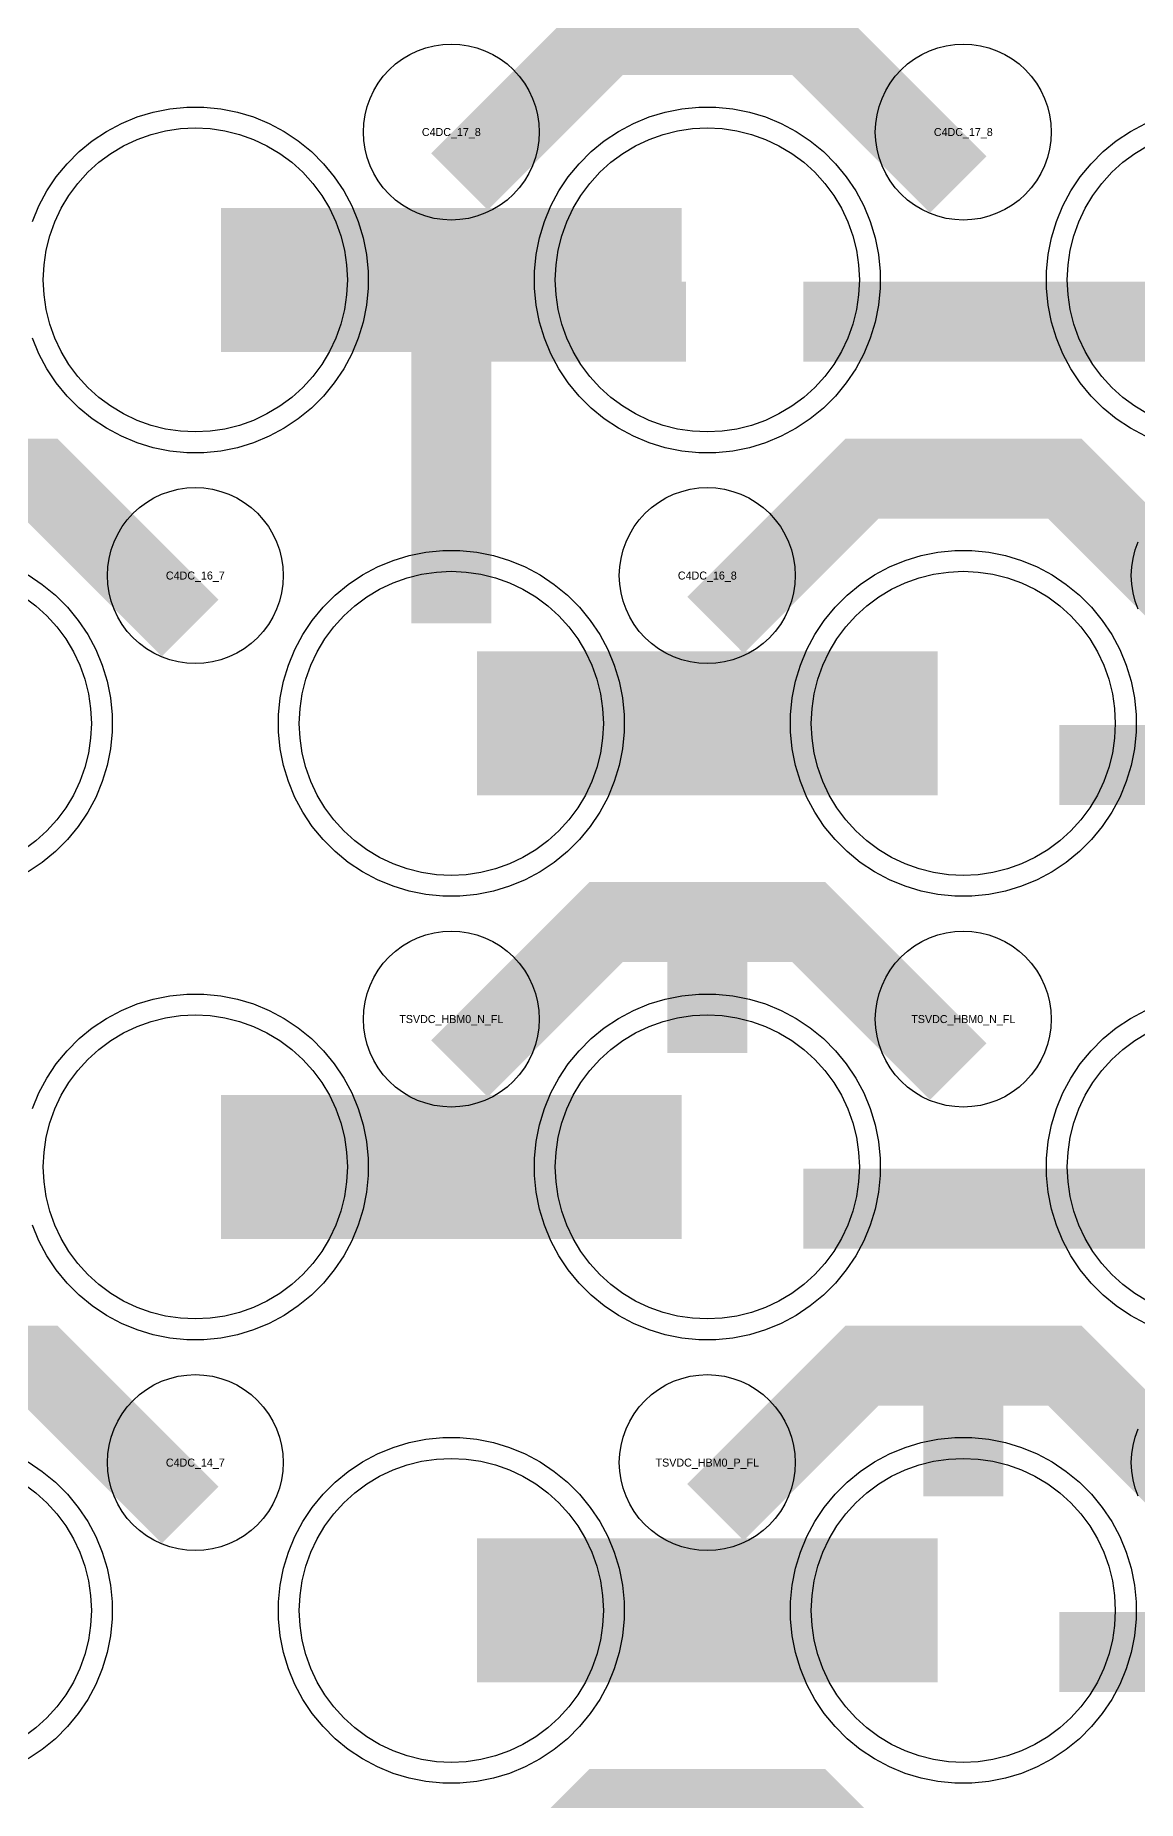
# Model space of a CAD drawing. Extents: x -11880 to 11880, y -14992 to 14992.
# Drawn here: x -9570 to -9226, y -12959 to -12408 of the extents above; entities that cross this region are included whole.
import ezdxf
from ezdxf.enums import TextEntityAlignment as Align

# ---------------------------------------------------------------- set-up
doc = ezdxf.new("R2010")
doc.units = 0
doc.header["$MEASUREMENT"] = 0
for name, color, linetype in [('GDS_775_DT_237', 138, 'CONTINUOUS'), ('RDL1_FS', 34, 'CONTINUOUS'), ('RDL_BS', 160, 'CONTINUOUS')]:
    doc.layers.add(name, color=color, linetype=linetype)

msp = doc.modelspace()

# ---------------------------------------------------------------- linework, layer by layer
at = {"layer": 'RDL1_FS', "color": 240, "true_color": 0xed1f24}
for points in [[(-9520, -12531.484), (-9524.657, -12531.255), (-9529.268, -12530.571), (-9533.791, -12529.439), (-9538.181, -12527.867), (-9542.395, -12525.875), (-9546.395, -12523.477), (-9550.14, -12520.699), (-9553.594, -12517.569), (-9556.724, -12514.115), (-9559.502, -12510.37), (-9561.9, -12506.37), (-9563.892, -12502.156), (-9565.464, -12497.766), (-9566.596, -12493.243), (-9567.28, -12488.632), (-9567.509, -12483.975), (-9567.28, -12479.318), (-9566.596, -12474.707), (-9565.464, -12470.184), (-9563.892, -12465.794), (-9561.9, -12461.58), (-9559.502, -12457.58), (-9556.724, -12453.835), (-9553.594, -12450.381), (-9550.14, -12447.251), (-9546.395, -12444.473), (-9542.395, -12442.075), (-9538.181, -12440.083), (-9533.791, -12438.511), (-9529.268, -12437.379), (-9524.657, -12436.695), (-9520, -12436.466), (-9515.343, -12436.695), (-9510.732, -12437.379), (-9506.209, -12438.511), (-9501.819, -12440.083), (-9497.605, -12442.075), (-9493.605, -12444.473), (-9489.86, -12447.251), (-9486.406, -12450.381), (-9483.276, -12453.835), (-9480.498, -12457.58), (-9478.1, -12461.58), (-9476.108, -12465.794), (-9474.536, -12470.184), (-9473.404, -12474.707), (-9472.72, -12479.318), (-9472.491, -12483.975), (-9472.72, -12488.632), (-9473.404, -12493.243), (-9474.536, -12497.766), (-9476.108, -12502.156), (-9478.1, -12506.37), (-9480.498, -12510.37), (-9483.276, -12514.115), (-9486.406, -12517.569), (-9489.86, -12520.699), (-9493.605, -12523.477), (-9497.605, -12525.875), (-9501.819, -12527.867), (-9506.209, -12529.439), (-9510.732, -12530.571), (-9515.343, -12531.255)], [(-9360, -12531.484), (-9364.657, -12531.255), (-9369.268, -12530.571), (-9373.791, -12529.439), (-9378.181, -12527.867), (-9382.395, -12525.875), (-9386.395, -12523.477), (-9390.14, -12520.699), (-9393.594, -12517.569), (-9396.724, -12514.115), (-9399.502, -12510.37), (-9401.9, -12506.37), (-9403.892, -12502.156), (-9405.464, -12497.766), (-9406.596, -12493.243), (-9407.28, -12488.632), (-9407.509, -12483.975), (-9407.28, -12479.318), (-9406.596, -12474.707), (-9405.464, -12470.184), (-9403.892, -12465.794), (-9401.9, -12461.58), (-9399.502, -12457.58), (-9396.724, -12453.835), (-9393.594, -12450.381), (-9390.14, -12447.251), (-9386.395, -12444.473), (-9382.395, -12442.075), (-9378.181, -12440.083), (-9373.791, -12438.511), (-9369.268, -12437.379), (-9364.657, -12436.695), (-9360, -12436.466), (-9355.343, -12436.695), (-9350.732, -12437.379), (-9346.209, -12438.511), (-9341.819, -12440.083), (-9337.605, -12442.075), (-9333.605, -12444.473), (-9329.86, -12447.251), (-9326.406, -12450.381), (-9323.276, -12453.835), (-9320.498, -12457.58), (-9318.1, -12461.58), (-9316.108, -12465.794), (-9314.536, -12470.184), (-9313.404, -12474.707), (-9312.72, -12479.318), (-9312.491, -12483.975), (-9312.72, -12488.632), (-9313.404, -12493.243), (-9314.536, -12497.766), (-9316.108, -12502.156), (-9318.1, -12506.37), (-9320.498, -12510.37), (-9323.276, -12514.115), (-9326.406, -12517.569), (-9329.86, -12520.699), (-9333.605, -12523.477), (-9337.605, -12525.875), (-9341.819, -12527.867), (-9346.209, -12529.439), (-9350.732, -12530.571), (-9355.343, -12531.255)], [(-9440, -12670.049), (-9444.657, -12669.82), (-9449.268, -12669.136), (-9453.791, -12668.004), (-9458.181, -12666.432), (-9462.395, -12664.44), (-9466.395, -12662.042), (-9470.14, -12659.264), (-9473.594, -12656.134), (-9476.724, -12652.68), (-9479.502, -12648.935), (-9481.9, -12644.935), (-9483.892, -12640.721), (-9485.464, -12636.331), (-9486.596, -12631.808), (-9487.28, -12627.197), (-9487.509, -12622.54), (-9487.28, -12617.883), (-9486.596, -12613.272), (-9485.464, -12608.749), (-9483.892, -12604.359), (-9481.9, -12600.145), (-9479.502, -12596.145), (-9476.724, -12592.4), (-9473.594, -12588.946), (-9470.14, -12585.816), (-9466.395, -12583.038), (-9462.395, -12580.64), (-9458.181, -12578.648), (-9453.791, -12577.076), (-9449.268, -12575.944), (-9444.657, -12575.26), (-9440, -12575.031), (-9435.343, -12575.26), (-9430.732, -12575.944), (-9426.209, -12577.076), (-9421.819, -12578.648), (-9417.605, -12580.64), (-9413.605, -12583.038), (-9409.86, -12585.816), (-9406.406, -12588.946), (-9403.276, -12592.4), (-9400.498, -12596.145), (-9398.1, -12600.145), (-9396.108, -12604.359), (-9394.536, -12608.749), (-9393.404, -12613.272), (-9392.72, -12617.883), (-9392.491, -12622.54), (-9392.72, -12627.197), (-9393.404, -12631.808), (-9394.536, -12636.331), (-9396.108, -12640.721), (-9398.1, -12644.935), (-9400.498, -12648.935), (-9403.276, -12652.68), (-9406.406, -12656.134), (-9409.86, -12659.264), (-9413.605, -12662.042), (-9417.605, -12664.44), (-9421.819, -12666.432), (-9426.209, -12668.004), (-9430.732, -12669.136), (-9435.343, -12669.82)], [(-9280, -12670.049), (-9284.657, -12669.82), (-9289.268, -12669.136), (-9293.791, -12668.004), (-9298.181, -12666.432), (-9302.395, -12664.44), (-9306.395, -12662.042), (-9310.14, -12659.264), (-9313.594, -12656.134), (-9316.724, -12652.68), (-9319.502, -12648.935), (-9321.9, -12644.935), (-9323.892, -12640.721), (-9325.464, -12636.331), (-9326.596, -12631.808), (-9327.28, -12627.197), (-9327.509, -12622.54), (-9327.28, -12617.883), (-9326.596, -12613.272), (-9325.464, -12608.749), (-9323.892, -12604.359), (-9321.9, -12600.145), (-9319.502, -12596.145), (-9316.724, -12592.4), (-9313.594, -12588.946), (-9310.14, -12585.816), (-9306.395, -12583.038), (-9302.395, -12580.64), (-9298.181, -12578.648), (-9293.791, -12577.076), (-9289.268, -12575.944), (-9284.657, -12575.26), (-9280, -12575.031), (-9275.343, -12575.26), (-9270.732, -12575.944), (-9266.209, -12577.076), (-9261.819, -12578.648), (-9257.605, -12580.64), (-9253.605, -12583.038), (-9249.86, -12585.816), (-9246.406, -12588.946), (-9243.276, -12592.4), (-9240.498, -12596.145), (-9238.1, -12600.145), (-9236.108, -12604.359), (-9234.536, -12608.749), (-9233.404, -12613.272), (-9232.72, -12617.883), (-9232.491, -12622.54), (-9232.72, -12627.197), (-9233.404, -12631.808), (-9234.536, -12636.331), (-9236.108, -12640.721), (-9238.1, -12644.935), (-9240.498, -12648.935), (-9243.276, -12652.68), (-9246.406, -12656.134), (-9249.86, -12659.264), (-9253.605, -12662.042), (-9257.605, -12664.44), (-9261.819, -12666.432), (-9266.209, -12668.004), (-9270.732, -12669.136), (-9275.343, -12669.82)], [(-9520, -12808.614), (-9524.657, -12808.385), (-9529.268, -12807.701), (-9533.791, -12806.569), (-9538.181, -12804.997), (-9542.395, -12803.005), (-9546.395, -12800.607), (-9550.14, -12797.829), (-9553.594, -12794.699), (-9556.724, -12791.245), (-9559.502, -12787.5), (-9561.9, -12783.5), (-9563.892, -12779.286), (-9565.464, -12774.896), (-9566.596, -12770.373), (-9567.28, -12765.762), (-9567.509, -12761.105), (-9567.28, -12756.448), (-9566.596, -12751.837), (-9565.464, -12747.314), (-9563.892, -12742.924), (-9561.9, -12738.71), (-9559.502, -12734.71), (-9556.724, -12730.965), (-9553.594, -12727.511), (-9550.14, -12724.381), (-9546.395, -12721.603), (-9542.395, -12719.205), (-9538.181, -12717.213), (-9533.791, -12715.641), (-9529.268, -12714.509), (-9524.657, -12713.825), (-9520, -12713.596), (-9515.343, -12713.825), (-9510.732, -12714.509), (-9506.209, -12715.641), (-9501.819, -12717.213), (-9497.605, -12719.205), (-9493.605, -12721.603), (-9489.86, -12724.381), (-9486.406, -12727.511), (-9483.276, -12730.965), (-9480.498, -12734.71), (-9478.1, -12738.71), (-9476.108, -12742.924), (-9474.536, -12747.314), (-9473.404, -12751.837), (-9472.72, -12756.448), (-9472.491, -12761.105), (-9472.72, -12765.762), (-9473.404, -12770.373), (-9474.536, -12774.896), (-9476.108, -12779.286), (-9478.1, -12783.5), (-9480.498, -12787.5), (-9483.276, -12791.245), (-9486.406, -12794.699), (-9489.86, -12797.829), (-9493.605, -12800.607), (-9497.605, -12803.005), (-9501.819, -12804.997), (-9506.209, -12806.569), (-9510.732, -12807.701), (-9515.343, -12808.385)], [(-9360, -12808.614), (-9364.657, -12808.385), (-9369.268, -12807.701), (-9373.791, -12806.569), (-9378.181, -12804.997), (-9382.395, -12803.005), (-9386.395, -12800.607), (-9390.14, -12797.829), (-9393.594, -12794.699), (-9396.724, -12791.245), (-9399.502, -12787.5), (-9401.9, -12783.5), (-9403.892, -12779.286), (-9405.464, -12774.896), (-9406.596, -12770.373), (-9407.28, -12765.762), (-9407.509, -12761.105), (-9407.28, -12756.448), (-9406.596, -12751.837), (-9405.464, -12747.314), (-9403.892, -12742.924), (-9401.9, -12738.71), (-9399.502, -12734.71), (-9396.724, -12730.965), (-9393.594, -12727.511), (-9390.14, -12724.381), (-9386.395, -12721.603), (-9382.395, -12719.205), (-9378.181, -12717.213), (-9373.791, -12715.641), (-9369.268, -12714.509), (-9364.657, -12713.825), (-9360, -12713.596), (-9355.343, -12713.825), (-9350.732, -12714.509), (-9346.209, -12715.641), (-9341.819, -12717.213), (-9337.605, -12719.205), (-9333.605, -12721.603), (-9329.86, -12724.381), (-9326.406, -12727.511), (-9323.276, -12730.965), (-9320.498, -12734.71), (-9318.1, -12738.71), (-9316.108, -12742.924), (-9314.536, -12747.314), (-9313.404, -12751.837), (-9312.72, -12756.448), (-9312.491, -12761.105), (-9312.72, -12765.762), (-9313.404, -12770.373), (-9314.536, -12774.896), (-9316.108, -12779.286), (-9318.1, -12783.5), (-9320.498, -12787.5), (-9323.276, -12791.245), (-9326.406, -12794.699), (-9329.86, -12797.829), (-9333.605, -12800.607), (-9337.605, -12803.005), (-9341.819, -12804.997), (-9346.209, -12806.569), (-9350.732, -12807.701), (-9355.343, -12808.385)]]:
    msp.add_lwpolyline(points, close=True, dxfattribs=at)
for points in [[(-9222.395, -12525.875), (-9226.395, -12523.477), (-9230.14, -12520.699), (-9233.594, -12517.569), (-9236.724, -12514.115), (-9239.502, -12510.37), (-9241.9, -12506.37), (-9243.892, -12502.156), (-9245.464, -12497.766), (-9246.596, -12493.243), (-9247.28, -12488.632), (-9247.509, -12483.975), (-9247.28, -12479.318), (-9246.596, -12474.707), (-9245.464, -12470.184), (-9243.892, -12465.794), (-9241.9, -12461.58), (-9239.502, -12457.58), (-9236.724, -12453.835), (-9233.594, -12450.381), (-9230.14, -12447.251), (-9226.395, -12444.473), (-9222.395, -12442.075)], [(-9222.395, -12803.005), (-9226.395, -12800.607), (-9230.14, -12797.829), (-9233.594, -12794.699), (-9236.724, -12791.245), (-9239.502, -12787.5), (-9241.9, -12783.5), (-9243.892, -12779.286), (-9245.464, -12774.896), (-9246.596, -12770.373), (-9247.28, -12765.762), (-9247.509, -12761.105), (-9247.28, -12756.448), (-9246.596, -12751.837), (-9245.464, -12747.314), (-9243.892, -12742.924), (-9241.9, -12738.71), (-9239.502, -12734.71), (-9236.724, -12730.965), (-9233.594, -12727.511), (-9230.14, -12724.381), (-9226.395, -12721.603), (-9222.395, -12719.205)]]:
    msp.add_lwpolyline(points, dxfattribs=at)
for points in [[(-9511.998, -12483.975, 45, 45, 0), (-9439.998, -12483.975, 45, 45, 0)], [(-9439.998, -12483.975, 45, 45, 0), (-9367.998, -12483.975, 45, 45, 0)], [(-9431.998, -12622.54, 45, 45, 0), (-9359.998, -12622.54, 45, 45, 0)], [(-9359.998, -12622.54, 45, 45, 0), (-9287.998, -12622.54, 45, 45, 0)], [(-9511.998, -12761.105, 45, 45, 0), (-9439.998, -12761.105, 45, 45, 0)], [(-9439.998, -12761.105, 45, 45, 0), (-9367.998, -12761.105, 45, 45, 0)]]:
    msp.add_lwpolyline(points, format="xyseb", dxfattribs=at)
at = {"layer": 'RDL1_FS'}
for points in [[(-9573.605, -12583.038), (-9569.86, -12585.816), (-9566.406, -12588.946), (-9563.276, -12592.4), (-9560.498, -12596.145), (-9558.1, -12600.145), (-9556.108, -12604.359), (-9554.536, -12608.749), (-9553.404, -12613.272), (-9552.72, -12617.883), (-9552.491, -12622.54), (-9552.72, -12627.197), (-9553.404, -12631.808), (-9554.536, -12636.331), (-9556.108, -12640.721), (-9558.1, -12644.935), (-9560.498, -12648.935), (-9563.276, -12652.68), (-9566.406, -12656.134), (-9569.86, -12659.264), (-9573.605, -12662.042)], [(-9573.605, -12860.163), (-9569.86, -12862.941), (-9566.406, -12866.071), (-9563.276, -12869.525), (-9560.498, -12873.27), (-9558.1, -12877.27), (-9556.108, -12881.484), (-9554.536, -12885.874), (-9553.404, -12890.397), (-9552.72, -12895.008), (-9552.491, -12899.665), (-9552.72, -12904.322), (-9553.404, -12908.933), (-9554.536, -12913.456), (-9556.108, -12917.846), (-9558.1, -12922.06), (-9560.498, -12926.06), (-9563.276, -12929.805), (-9566.406, -12933.259), (-9569.86, -12936.389), (-9573.605, -12939.167)]]:
    msp.add_lwpolyline(points, dxfattribs=at)
for points in [[(-9440, -12947.174), (-9444.657, -12946.945), (-9449.268, -12946.261), (-9453.791, -12945.129), (-9458.181, -12943.557), (-9462.395, -12941.565), (-9466.395, -12939.167), (-9470.14, -12936.389), (-9473.594, -12933.259), (-9476.724, -12929.805), (-9479.502, -12926.06), (-9481.9, -12922.06), (-9483.892, -12917.846), (-9485.464, -12913.456), (-9486.596, -12908.933), (-9487.28, -12904.322), (-9487.509, -12899.665), (-9487.28, -12895.008), (-9486.596, -12890.397), (-9485.464, -12885.874), (-9483.892, -12881.484), (-9481.9, -12877.27), (-9479.502, -12873.27), (-9476.724, -12869.525), (-9473.594, -12866.071), (-9470.14, -12862.941), (-9466.395, -12860.163), (-9462.395, -12857.765), (-9458.181, -12855.773), (-9453.791, -12854.201), (-9449.268, -12853.069), (-9444.657, -12852.385), (-9440, -12852.156), (-9435.343, -12852.385), (-9430.732, -12853.069), (-9426.209, -12854.201), (-9421.819, -12855.773), (-9417.605, -12857.765), (-9413.605, -12860.163), (-9409.86, -12862.941), (-9406.406, -12866.071), (-9403.276, -12869.525), (-9400.498, -12873.27), (-9398.1, -12877.27), (-9396.108, -12881.484), (-9394.536, -12885.874), (-9393.404, -12890.397), (-9392.72, -12895.008), (-9392.491, -12899.665), (-9392.72, -12904.322), (-9393.404, -12908.933), (-9394.536, -12913.456), (-9396.108, -12917.846), (-9398.1, -12922.06), (-9400.498, -12926.06), (-9403.276, -12929.805), (-9406.406, -12933.259), (-9409.86, -12936.389), (-9413.605, -12939.167), (-9417.605, -12941.565), (-9421.819, -12943.557), (-9426.209, -12945.129), (-9430.732, -12946.261), (-9435.343, -12946.945)], [(-9280, -12947.174), (-9284.657, -12946.945), (-9289.268, -12946.261), (-9293.791, -12945.129), (-9298.181, -12943.557), (-9302.395, -12941.565), (-9306.395, -12939.167), (-9310.14, -12936.389), (-9313.594, -12933.259), (-9316.724, -12929.805), (-9319.502, -12926.06), (-9321.9, -12922.06), (-9323.892, -12917.846), (-9325.464, -12913.456), (-9326.596, -12908.933), (-9327.28, -12904.322), (-9327.509, -12899.665), (-9327.28, -12895.008), (-9326.596, -12890.397), (-9325.464, -12885.874), (-9323.892, -12881.484), (-9321.9, -12877.27), (-9319.502, -12873.27), (-9316.724, -12869.525), (-9313.594, -12866.071), (-9310.14, -12862.941), (-9306.395, -12860.163), (-9302.395, -12857.765), (-9298.181, -12855.773), (-9293.791, -12854.201), (-9289.268, -12853.069), (-9284.657, -12852.385), (-9280, -12852.156), (-9275.343, -12852.385), (-9270.732, -12853.069), (-9266.209, -12854.201), (-9261.819, -12855.773), (-9257.605, -12857.765), (-9253.605, -12860.163), (-9249.86, -12862.941), (-9246.406, -12866.071), (-9243.276, -12869.525), (-9240.498, -12873.27), (-9238.1, -12877.27), (-9236.108, -12881.484), (-9234.536, -12885.874), (-9233.404, -12890.397), (-9232.72, -12895.008), (-9232.491, -12899.665), (-9232.72, -12904.322), (-9233.404, -12908.933), (-9234.536, -12913.456), (-9236.108, -12917.846), (-9238.1, -12922.06), (-9240.498, -12926.06), (-9243.276, -12929.805), (-9246.406, -12933.259), (-9249.86, -12936.389), (-9253.605, -12939.167), (-9257.605, -12941.565), (-9261.819, -12943.557), (-9266.209, -12945.129), (-9270.732, -12946.261), (-9275.343, -12946.945)]]:
    msp.add_lwpolyline(points, close=True, dxfattribs=at)
for points in [[(-9431.998, -12899.665, 45, 45, 0), (-9359.998, -12899.665, 45, 45, 0)], [(-9359.998, -12899.665, 45, 45, 0), (-9287.998, -12899.665, 45, 45, 0)]]:
    msp.add_lwpolyline(points, format="xyseb", dxfattribs=at)
at = {"layer": 'RDL_BS'}
for points in [[(-9437.438, -12453.289, 25, 25, 0), (-9391.623, -12407.474, 25, 25, 0), (-9358.07, -12407.474, 25, 25, 0)], [(-9281.599, -12454.188, 25, 25, 0), (-9328.313, -12407.474, 25, 25, 0), (-9358.071, -12407.474, 25, 25, 0)], [(-9521.599, -12592.753, 25, 25, 0), (-9568.313, -12546.039, 25, 25, 0), (-9598.071, -12546.039, 25, 25, 0)], [(-9357.438, -12591.854, 25, 25, 0), (-9311.623, -12546.039, 25, 25, 0), (-9278.07, -12546.039, 25, 25, 0)], [(-9201.599, -12592.753, 25, 25, 0), (-9248.313, -12546.039, 25, 25, 0), (-9278.071, -12546.039, 25, 25, 0)], [(-9360, -12698.565, 25, 25, 0), (-9360, -12672.104, 25, 25, 0)], [(-9280, -12837.125, 25, 25, 0), (-9280, -12810.664, 25, 25, 0)], [(-9280, -12818.846, 25, 25, 0), (-9280, -12864.054, 25, 25, 0)], [(-9521.599, -12869.878, 25, 25, 0), (-9568.313, -12823.164, 25, 25, 0), (-9598.071, -12823.164, 25, 25, 0)], [(-9357.438, -12868.979, 25, 25, 0), (-9311.623, -12823.164, 25, 25, 0), (-9278.07, -12823.164, 25, 25, 0)], [(-9201.599, -12869.878, 25, 25, 0), (-9248.313, -12823.164, 25, 25, 0), (-9278.071, -12823.164, 25, 25, 0)], [(-9249.984, -12912.678, 25, 25, 0), (-9140.719, -12912.678, 25, 25, 0)], [(-9437.438, -13007.544, 25, 25, 0), (-9391.623, -12961.729, 25, 25, 0), (-9358.07, -12961.729, 25, 25, 0)], [(-9281.599, -13008.443, 25, 25, 0), (-9328.313, -12961.729, 25, 25, 0), (-9358.071, -12961.729, 25, 25, 0)]]:
    msp.add_lwpolyline(points, format="xyseb", dxfattribs=at)
for points in [[(-9440, -12465.281), (-9442.693, -12465.149), (-9445.365, -12464.753), (-9447.984, -12464.096), (-9450.519, -12463.189), (-9452.956, -12462.037), (-9455.28, -12460.644), (-9457.443, -12459.041), (-9459.442, -12457.229), (-9461.254, -12455.23), (-9462.857, -12453.067), (-9464.25, -12450.743), (-9465.402, -12448.306), (-9466.309, -12445.771), (-9466.966, -12443.152), (-9467.362, -12440.48), (-9467.494, -12437.787), (-9467.362, -12435.094), (-9466.966, -12432.422), (-9466.309, -12429.803), (-9465.402, -12427.268), (-9464.25, -12424.831), (-9462.857, -12422.507), (-9461.254, -12420.344), (-9459.442, -12418.345), (-9457.443, -12416.533), (-9455.28, -12414.93), (-9452.956, -12413.537), (-9450.519, -12412.385), (-9447.984, -12411.478), (-9445.365, -12410.821), (-9442.693, -12410.425), (-9440, -12410.293), (-9437.307, -12410.425), (-9434.635, -12410.821), (-9432.016, -12411.478), (-9429.481, -12412.385), (-9427.044, -12413.537), (-9424.72, -12414.93), (-9422.557, -12416.533), (-9420.558, -12418.345), (-9418.746, -12420.344), (-9417.143, -12422.507), (-9415.75, -12424.831), (-9414.598, -12427.268), (-9413.691, -12429.803), (-9413.034, -12432.422), (-9412.638, -12435.094), (-9412.506, -12437.787), (-9412.638, -12440.48), (-9413.034, -12443.152), (-9413.691, -12445.771), (-9414.598, -12448.306), (-9415.75, -12450.743), (-9417.143, -12453.067), (-9418.746, -12455.23), (-9420.558, -12457.229), (-9422.557, -12459.041), (-9424.72, -12460.644), (-9427.044, -12462.037), (-9429.481, -12463.189), (-9432.016, -12464.096), (-9434.635, -12464.753), (-9437.307, -12465.149)], [(-9280, -12465.281), (-9282.693, -12465.149), (-9285.365, -12464.753), (-9287.984, -12464.096), (-9290.519, -12463.189), (-9292.956, -12462.037), (-9295.28, -12460.644), (-9297.443, -12459.041), (-9299.442, -12457.229), (-9301.254, -12455.23), (-9302.857, -12453.067), (-9304.25, -12450.743), (-9305.402, -12448.306), (-9306.309, -12445.771), (-9306.966, -12443.152), (-9307.362, -12440.48), (-9307.494, -12437.787), (-9307.362, -12435.094), (-9306.966, -12432.422), (-9306.309, -12429.803), (-9305.402, -12427.268), (-9304.25, -12424.831), (-9302.857, -12422.507), (-9301.254, -12420.344), (-9299.442, -12418.345), (-9297.443, -12416.533), (-9295.28, -12414.93), (-9292.956, -12413.537), (-9290.519, -12412.385), (-9287.984, -12411.478), (-9285.365, -12410.821), (-9282.693, -12410.425), (-9280, -12410.293), (-9277.307, -12410.425), (-9274.635, -12410.821), (-9272.016, -12411.478), (-9269.481, -12412.385), (-9267.044, -12413.537), (-9264.72, -12414.93), (-9262.557, -12416.533), (-9260.558, -12418.345), (-9258.746, -12420.344), (-9257.143, -12422.507), (-9255.75, -12424.831), (-9254.598, -12427.268), (-9253.691, -12429.803), (-9253.034, -12432.422), (-9252.638, -12435.094), (-9252.506, -12437.787), (-9252.638, -12440.48), (-9253.034, -12443.152), (-9253.691, -12445.771), (-9254.598, -12448.306), (-9255.75, -12450.743), (-9257.143, -12453.067), (-9258.746, -12455.23), (-9260.558, -12457.229), (-9262.557, -12459.041), (-9264.72, -12460.644), (-9267.044, -12462.037), (-9269.481, -12463.189), (-9272.016, -12464.096), (-9274.635, -12464.753), (-9277.307, -12465.149)], [(-9520, -12603.846), (-9522.693, -12603.714), (-9525.365, -12603.318), (-9527.984, -12602.661), (-9530.519, -12601.754), (-9532.956, -12600.602), (-9535.28, -12599.209), (-9537.443, -12597.606), (-9539.442, -12595.794), (-9541.254, -12593.795), (-9542.857, -12591.632), (-9544.25, -12589.308), (-9545.402, -12586.871), (-9546.309, -12584.336), (-9546.966, -12581.717), (-9547.362, -12579.045), (-9547.494, -12576.352), (-9547.362, -12573.659), (-9546.966, -12570.987), (-9546.309, -12568.368), (-9545.402, -12565.833), (-9544.25, -12563.396), (-9542.857, -12561.072), (-9541.254, -12558.909), (-9539.442, -12556.91), (-9537.443, -12555.098), (-9535.28, -12553.495), (-9532.956, -12552.102), (-9530.519, -12550.95), (-9527.984, -12550.043), (-9525.365, -12549.386), (-9522.693, -12548.99), (-9520, -12548.858), (-9517.307, -12548.99), (-9514.635, -12549.386), (-9512.016, -12550.043), (-9509.481, -12550.95), (-9507.044, -12552.102), (-9504.72, -12553.495), (-9502.557, -12555.098), (-9500.558, -12556.91), (-9498.746, -12558.909), (-9497.143, -12561.072), (-9495.75, -12563.396), (-9494.598, -12565.833), (-9493.691, -12568.368), (-9493.034, -12570.987), (-9492.638, -12573.659), (-9492.506, -12576.352), (-9492.638, -12579.045), (-9493.034, -12581.717), (-9493.691, -12584.336), (-9494.598, -12586.871), (-9495.75, -12589.308), (-9497.143, -12591.632), (-9498.746, -12593.795), (-9500.558, -12595.794), (-9502.557, -12597.606), (-9504.72, -12599.209), (-9507.044, -12600.602), (-9509.481, -12601.754), (-9512.016, -12602.661), (-9514.635, -12603.318), (-9517.307, -12603.714)], [(-9360, -12603.846), (-9362.693, -12603.714), (-9365.365, -12603.318), (-9367.984, -12602.661), (-9370.519, -12601.754), (-9372.956, -12600.602), (-9375.28, -12599.209), (-9377.443, -12597.606), (-9379.442, -12595.794), (-9381.254, -12593.795), (-9382.857, -12591.632), (-9384.25, -12589.308), (-9385.402, -12586.871), (-9386.309, -12584.336), (-9386.966, -12581.717), (-9387.362, -12579.045), (-9387.494, -12576.352), (-9387.362, -12573.659), (-9386.966, -12570.987), (-9386.309, -12568.368), (-9385.402, -12565.833), (-9384.25, -12563.396), (-9382.857, -12561.072), (-9381.254, -12558.909), (-9379.442, -12556.91), (-9377.443, -12555.098), (-9375.28, -12553.495), (-9372.956, -12552.102), (-9370.519, -12550.95), (-9367.984, -12550.043), (-9365.365, -12549.386), (-9362.693, -12548.99), (-9360, -12548.858), (-9357.307, -12548.99), (-9354.635, -12549.386), (-9352.016, -12550.043), (-9349.481, -12550.95), (-9347.044, -12552.102), (-9344.72, -12553.495), (-9342.557, -12555.098), (-9340.558, -12556.91), (-9338.746, -12558.909), (-9337.143, -12561.072), (-9335.75, -12563.396), (-9334.598, -12565.833), (-9333.691, -12568.368), (-9333.034, -12570.987), (-9332.638, -12573.659), (-9332.506, -12576.352), (-9332.638, -12579.045), (-9333.034, -12581.717), (-9333.691, -12584.336), (-9334.598, -12586.871), (-9335.75, -12589.308), (-9337.143, -12591.632), (-9338.746, -12593.795), (-9340.558, -12595.794), (-9342.557, -12597.606), (-9344.72, -12599.209), (-9347.044, -12600.602), (-9349.481, -12601.754), (-9352.016, -12602.661), (-9354.635, -12603.318), (-9357.307, -12603.714)], [(-9520, -12880.971), (-9522.693, -12880.839), (-9525.365, -12880.443), (-9527.984, -12879.786), (-9530.519, -12878.879), (-9532.956, -12877.727), (-9535.28, -12876.334), (-9537.443, -12874.731), (-9539.442, -12872.919), (-9541.254, -12870.92), (-9542.857, -12868.757), (-9544.25, -12866.433), (-9545.402, -12863.996), (-9546.309, -12861.461), (-9546.966, -12858.842), (-9547.362, -12856.17), (-9547.494, -12853.477), (-9547.362, -12850.784), (-9546.966, -12848.112), (-9546.309, -12845.493), (-9545.402, -12842.958), (-9544.25, -12840.521), (-9542.857, -12838.197), (-9541.254, -12836.034), (-9539.442, -12834.035), (-9537.443, -12832.223), (-9535.28, -12830.62), (-9532.956, -12829.227), (-9530.519, -12828.075), (-9527.984, -12827.168), (-9525.365, -12826.511), (-9522.693, -12826.115), (-9520, -12825.983), (-9517.307, -12826.115), (-9514.635, -12826.511), (-9512.016, -12827.168), (-9509.481, -12828.075), (-9507.044, -12829.227), (-9504.72, -12830.62), (-9502.557, -12832.223), (-9500.558, -12834.035), (-9498.746, -12836.034), (-9497.143, -12838.197), (-9495.75, -12840.521), (-9494.598, -12842.958), (-9493.691, -12845.493), (-9493.034, -12848.112), (-9492.638, -12850.784), (-9492.506, -12853.477), (-9492.638, -12856.17), (-9493.034, -12858.842), (-9493.691, -12861.461), (-9494.598, -12863.996), (-9495.75, -12866.433), (-9497.143, -12868.757), (-9498.746, -12870.92), (-9500.558, -12872.919), (-9502.557, -12874.731), (-9504.72, -12876.334), (-9507.044, -12877.727), (-9509.481, -12878.879), (-9512.016, -12879.786), (-9514.635, -12880.443), (-9517.307, -12880.839)], [(-9360, -12880.971), (-9362.693, -12880.839), (-9365.365, -12880.443), (-9367.984, -12879.786), (-9370.519, -12878.879), (-9372.956, -12877.727), (-9375.28, -12876.334), (-9377.443, -12874.731), (-9379.442, -12872.919), (-9381.254, -12870.92), (-9382.857, -12868.757), (-9384.25, -12866.433), (-9385.402, -12863.996), (-9386.309, -12861.461), (-9386.966, -12858.842), (-9387.362, -12856.17), (-9387.494, -12853.477), (-9387.362, -12850.784), (-9386.966, -12848.112), (-9386.309, -12845.493), (-9385.402, -12842.958), (-9384.25, -12840.521), (-9382.857, -12838.197), (-9381.254, -12836.034), (-9379.442, -12834.035), (-9377.443, -12832.223), (-9375.28, -12830.62), (-9372.956, -12829.227), (-9370.519, -12828.075), (-9367.984, -12827.168), (-9365.365, -12826.511), (-9362.693, -12826.115), (-9360, -12825.983), (-9357.307, -12826.115), (-9354.635, -12826.511), (-9352.016, -12827.168), (-9349.481, -12828.075), (-9347.044, -12829.227), (-9344.72, -12830.62), (-9342.557, -12832.223), (-9340.558, -12834.035), (-9338.746, -12836.034), (-9337.143, -12838.197), (-9335.75, -12840.521), (-9334.598, -12842.958), (-9333.691, -12845.493), (-9333.034, -12848.112), (-9332.638, -12850.784), (-9332.506, -12853.477), (-9332.638, -12856.17), (-9333.034, -12858.842), (-9333.691, -12861.461), (-9334.598, -12863.996), (-9335.75, -12866.433), (-9337.143, -12868.757), (-9338.746, -12870.92), (-9340.558, -12872.919), (-9342.557, -12874.731), (-9344.72, -12876.334), (-9347.044, -12877.727), (-9349.481, -12878.879), (-9352.016, -12879.786), (-9354.635, -12880.443), (-9357.307, -12880.839)], [(-9442.644, -12953.665), (-9447.938, -12953.148), (-9453.165, -12952.102), (-9458.205, -12950.571), (-9463.115, -12948.54), (-9467.777, -12946.048), (-9472.191, -12943.101), (-9476.292, -12939.739), (-9480.074, -12935.957), (-9483.436, -12931.856), (-9486.383, -12927.442), (-9488.875, -12922.78), (-9490.906, -12917.87), (-9492.437, -12912.83), (-9493.483, -12907.603), (-9494, -12902.309), (-9494, -12897.021), (-9493.483, -12891.727), (-9492.437, -12886.5), (-9490.906, -12881.46), (-9488.875, -12876.55), (-9486.383, -12871.888), (-9483.436, -12867.474), (-9480.074, -12863.373), (-9476.292, -12859.591), (-9472.191, -12856.229), (-9467.777, -12853.282), (-9463.115, -12850.79), (-9458.205, -12848.759), (-9453.165, -12847.228), (-9447.938, -12846.182), (-9442.644, -12845.665), (-9437.356, -12845.665), (-9432.062, -12846.182), (-9426.835, -12847.228), (-9421.795, -12848.759), (-9416.885, -12850.79), (-9412.223, -12853.282), (-9407.809, -12856.229), (-9403.708, -12859.591), (-9399.926, -12863.373), (-9396.564, -12867.474), (-9393.617, -12871.888), (-9391.125, -12876.55), (-9389.094, -12881.46), (-9387.563, -12886.5), (-9386.517, -12891.727), (-9386, -12897.021), (-9386, -12902.309), (-9386.517, -12907.603), (-9387.563, -12912.83), (-9389.094, -12917.87), (-9391.125, -12922.78), (-9393.617, -12927.442), (-9396.564, -12931.856), (-9399.926, -12935.957), (-9403.708, -12939.739), (-9407.809, -12943.101), (-9412.223, -12946.048), (-9416.885, -12948.54), (-9421.795, -12950.571), (-9426.835, -12952.102), (-9432.062, -12953.148), (-9437.356, -12953.665)], [(-9282.644, -12953.665), (-9287.938, -12953.148), (-9293.165, -12952.102), (-9298.205, -12950.571), (-9303.115, -12948.54), (-9307.777, -12946.048), (-9312.191, -12943.101), (-9316.292, -12939.739), (-9320.074, -12935.957), (-9323.436, -12931.856), (-9326.383, -12927.442), (-9328.875, -12922.78), (-9330.906, -12917.87), (-9332.437, -12912.83), (-9333.483, -12907.603), (-9334, -12902.309), (-9334, -12897.021), (-9333.483, -12891.727), (-9332.437, -12886.5), (-9330.906, -12881.46), (-9328.875, -12876.55), (-9326.383, -12871.888), (-9323.436, -12867.474), (-9320.074, -12863.373), (-9316.292, -12859.591), (-9312.191, -12856.229), (-9307.777, -12853.282), (-9303.115, -12850.79), (-9298.205, -12848.759), (-9293.165, -12847.228), (-9287.938, -12846.182), (-9282.644, -12845.665), (-9277.356, -12845.665), (-9272.062, -12846.182), (-9266.835, -12847.228), (-9261.795, -12848.759), (-9256.885, -12850.79), (-9252.223, -12853.282), (-9247.809, -12856.229), (-9243.708, -12859.591), (-9239.926, -12863.373), (-9236.564, -12867.474), (-9233.617, -12871.888), (-9231.125, -12876.55), (-9229.094, -12881.46), (-9227.563, -12886.5), (-9226.517, -12891.727), (-9226, -12897.021), (-9226, -12902.309), (-9226.517, -12907.603), (-9227.563, -12912.83), (-9229.094, -12917.87), (-9231.125, -12922.78), (-9233.617, -12927.442), (-9236.564, -12931.856), (-9239.926, -12935.957), (-9243.708, -12939.739), (-9247.809, -12943.101), (-9252.223, -12946.048), (-9256.885, -12948.54), (-9261.795, -12950.571), (-9266.835, -12952.102), (-9272.062, -12953.148), (-9277.356, -12953.665)]]:
    msp.add_lwpolyline(points, close=True, dxfattribs=at)
at = {"layer": 'RDL_BS', "color": 240, "true_color": 0xed1f24}
for points in [[(-9570.906, -12465.77), (-9568.875, -12460.86), (-9566.383, -12456.198), (-9563.436, -12451.784), (-9560.074, -12447.683), (-9556.292, -12443.901), (-9552.191, -12440.539), (-9547.777, -12437.592), (-9543.115, -12435.1), (-9538.205, -12433.069), (-9533.165, -12431.538), (-9527.938, -12430.492), (-9522.644, -12429.975), (-9517.356, -12429.975), (-9512.062, -12430.492), (-9506.835, -12431.538), (-9501.795, -12433.069), (-9496.885, -12435.1), (-9492.223, -12437.592), (-9487.809, -12440.539), (-9483.708, -12443.901), (-9479.926, -12447.683), (-9476.564, -12451.784), (-9473.617, -12456.198), (-9471.125, -12460.86), (-9469.094, -12465.77), (-9467.563, -12470.81), (-9466.517, -12476.037), (-9466, -12481.331), (-9466, -12486.619), (-9466.517, -12491.913), (-9467.563, -12497.14), (-9469.094, -12502.18), (-9471.125, -12507.09), (-9473.617, -12511.752), (-9476.564, -12516.166), (-9479.926, -12520.267), (-9483.708, -12524.049), (-9487.809, -12527.411), (-9492.223, -12530.358), (-9496.885, -12532.85), (-9501.795, -12534.881), (-9506.835, -12536.412), (-9512.062, -12537.458), (-9517.356, -12537.975), (-9522.644, -12537.975), (-9527.938, -12537.458), (-9533.165, -12536.412), (-9538.205, -12534.881), (-9543.115, -12532.85), (-9547.777, -12530.358), (-9552.191, -12527.411), (-9556.292, -12524.049), (-9560.074, -12520.267), (-9563.436, -12516.166), (-9566.383, -12511.752), (-9568.875, -12507.09), (-9570.906, -12502.18)], [(-9223.115, -12532.85), (-9227.777, -12530.358), (-9232.191, -12527.411), (-9236.292, -12524.049), (-9240.074, -12520.267), (-9243.436, -12516.166), (-9246.383, -12511.752), (-9248.875, -12507.09), (-9250.906, -12502.18), (-9252.437, -12497.14), (-9253.483, -12491.913), (-9254, -12486.619), (-9254, -12481.331), (-9253.483, -12476.037), (-9252.437, -12470.81), (-9250.906, -12465.77), (-9248.875, -12460.86), (-9246.383, -12456.198), (-9243.436, -12451.784), (-9240.074, -12447.683), (-9236.292, -12443.901), (-9232.191, -12440.539), (-9227.777, -12437.592), (-9223.115, -12435.1)], [(-9570.906, -12742.9), (-9568.875, -12737.99), (-9566.383, -12733.328), (-9563.436, -12728.914), (-9560.074, -12724.813), (-9556.292, -12721.031), (-9552.191, -12717.669), (-9547.777, -12714.722), (-9543.115, -12712.23), (-9538.205, -12710.199), (-9533.165, -12708.668), (-9527.938, -12707.622), (-9522.644, -12707.105), (-9517.356, -12707.105), (-9512.062, -12707.622), (-9506.835, -12708.668), (-9501.795, -12710.199), (-9496.885, -12712.23), (-9492.223, -12714.722), (-9487.809, -12717.669), (-9483.708, -12721.031), (-9479.926, -12724.813), (-9476.564, -12728.914), (-9473.617, -12733.328), (-9471.125, -12737.99), (-9469.094, -12742.9), (-9467.563, -12747.94), (-9466.517, -12753.167), (-9466, -12758.461), (-9466, -12763.749), (-9466.517, -12769.043), (-9467.563, -12774.27), (-9469.094, -12779.31), (-9471.125, -12784.22), (-9473.617, -12788.882), (-9476.564, -12793.296), (-9479.926, -12797.397), (-9483.708, -12801.179), (-9487.809, -12804.541), (-9492.223, -12807.488), (-9496.885, -12809.98), (-9501.795, -12812.011), (-9506.835, -12813.542), (-9512.062, -12814.588), (-9517.356, -12815.105), (-9522.644, -12815.105), (-9527.938, -12814.588), (-9533.165, -12813.542), (-9538.205, -12812.011), (-9543.115, -12809.98), (-9547.777, -12807.488), (-9552.191, -12804.541), (-9556.292, -12801.179), (-9560.074, -12797.397), (-9563.436, -12793.296), (-9566.383, -12788.882), (-9568.875, -12784.22), (-9570.906, -12779.31)], [(-9223.115, -12809.98), (-9227.777, -12807.488), (-9232.191, -12804.541), (-9236.292, -12801.179), (-9240.074, -12797.397), (-9243.436, -12793.296), (-9246.383, -12788.882), (-9248.875, -12784.22), (-9250.906, -12779.31), (-9252.437, -12774.27), (-9253.483, -12769.043), (-9254, -12763.749), (-9254, -12758.461), (-9253.483, -12753.167), (-9252.437, -12747.94), (-9250.906, -12742.9), (-9248.875, -12737.99), (-9246.383, -12733.328), (-9243.436, -12728.914), (-9240.074, -12724.813), (-9236.292, -12721.031), (-9232.191, -12717.669), (-9227.777, -12714.722), (-9223.115, -12712.23)]]:
    msp.add_lwpolyline(points, dxfattribs=at)
for points in [[(-9362.644, -12537.975), (-9367.938, -12537.458), (-9373.165, -12536.412), (-9378.205, -12534.881), (-9383.115, -12532.85), (-9387.777, -12530.358), (-9392.191, -12527.411), (-9396.292, -12524.049), (-9400.074, -12520.267), (-9403.436, -12516.166), (-9406.383, -12511.752), (-9408.875, -12507.09), (-9410.906, -12502.18), (-9412.437, -12497.14), (-9413.483, -12491.913), (-9414, -12486.619), (-9414, -12481.331), (-9413.483, -12476.037), (-9412.437, -12470.81), (-9410.906, -12465.77), (-9408.875, -12460.86), (-9406.383, -12456.198), (-9403.436, -12451.784), (-9400.074, -12447.683), (-9396.292, -12443.901), (-9392.191, -12440.539), (-9387.777, -12437.592), (-9383.115, -12435.1), (-9378.205, -12433.069), (-9373.165, -12431.538), (-9367.938, -12430.492), (-9362.644, -12429.975), (-9357.356, -12429.975), (-9352.062, -12430.492), (-9346.835, -12431.538), (-9341.795, -12433.069), (-9336.885, -12435.1), (-9332.223, -12437.592), (-9327.809, -12440.539), (-9323.708, -12443.901), (-9319.926, -12447.683), (-9316.564, -12451.784), (-9313.617, -12456.198), (-9311.125, -12460.86), (-9309.094, -12465.77), (-9307.563, -12470.81), (-9306.517, -12476.037), (-9306, -12481.331), (-9306, -12486.619), (-9306.517, -12491.913), (-9307.563, -12497.14), (-9309.094, -12502.18), (-9311.125, -12507.09), (-9313.617, -12511.752), (-9316.564, -12516.166), (-9319.926, -12520.267), (-9323.708, -12524.049), (-9327.809, -12527.411), (-9332.223, -12530.358), (-9336.885, -12532.85), (-9341.795, -12534.881), (-9346.835, -12536.412), (-9352.062, -12537.458), (-9357.356, -12537.975)], [(-9442.644, -12676.54), (-9447.938, -12676.023), (-9453.165, -12674.977), (-9458.205, -12673.446), (-9463.115, -12671.415), (-9467.777, -12668.923), (-9472.191, -12665.976), (-9476.292, -12662.614), (-9480.074, -12658.832), (-9483.436, -12654.731), (-9486.383, -12650.317), (-9488.875, -12645.655), (-9490.906, -12640.745), (-9492.437, -12635.705), (-9493.483, -12630.478), (-9494, -12625.184), (-9494, -12619.896), (-9493.483, -12614.602), (-9492.437, -12609.375), (-9490.906, -12604.335), (-9488.875, -12599.425), (-9486.383, -12594.763), (-9483.436, -12590.349), (-9480.074, -12586.248), (-9476.292, -12582.466), (-9472.191, -12579.104), (-9467.777, -12576.157), (-9463.115, -12573.665), (-9458.205, -12571.634), (-9453.165, -12570.103), (-9447.938, -12569.057), (-9442.644, -12568.54), (-9437.356, -12568.54), (-9432.062, -12569.057), (-9426.835, -12570.103), (-9421.795, -12571.634), (-9416.885, -12573.665), (-9412.223, -12576.157), (-9407.809, -12579.104), (-9403.708, -12582.466), (-9399.926, -12586.248), (-9396.564, -12590.349), (-9393.617, -12594.763), (-9391.125, -12599.425), (-9389.094, -12604.335), (-9387.563, -12609.375), (-9386.517, -12614.602), (-9386, -12619.896), (-9386, -12625.184), (-9386.517, -12630.478), (-9387.563, -12635.705), (-9389.094, -12640.745), (-9391.125, -12645.655), (-9393.617, -12650.317), (-9396.564, -12654.731), (-9399.926, -12658.832), (-9403.708, -12662.614), (-9407.809, -12665.976), (-9412.223, -12668.923), (-9416.885, -12671.415), (-9421.795, -12673.446), (-9426.835, -12674.977), (-9432.062, -12676.023), (-9437.356, -12676.54)], [(-9282.644, -12676.54), (-9287.938, -12676.023), (-9293.165, -12674.977), (-9298.205, -12673.446), (-9303.115, -12671.415), (-9307.777, -12668.923), (-9312.191, -12665.976), (-9316.292, -12662.614), (-9320.074, -12658.832), (-9323.436, -12654.731), (-9326.383, -12650.317), (-9328.875, -12645.655), (-9330.906, -12640.745), (-9332.437, -12635.705), (-9333.483, -12630.478), (-9334, -12625.184), (-9334, -12619.896), (-9333.483, -12614.602), (-9332.437, -12609.375), (-9330.906, -12604.335), (-9328.875, -12599.425), (-9326.383, -12594.763), (-9323.436, -12590.349), (-9320.074, -12586.248), (-9316.292, -12582.466), (-9312.191, -12579.104), (-9307.777, -12576.157), (-9303.115, -12573.665), (-9298.205, -12571.634), (-9293.165, -12570.103), (-9287.938, -12569.057), (-9282.644, -12568.54), (-9277.356, -12568.54), (-9272.062, -12569.057), (-9266.835, -12570.103), (-9261.795, -12571.634), (-9256.885, -12573.665), (-9252.223, -12576.157), (-9247.809, -12579.104), (-9243.708, -12582.466), (-9239.926, -12586.248), (-9236.564, -12590.349), (-9233.617, -12594.763), (-9231.125, -12599.425), (-9229.094, -12604.335), (-9227.563, -12609.375), (-9226.517, -12614.602), (-9226, -12619.896), (-9226, -12625.184), (-9226.517, -12630.478), (-9227.563, -12635.705), (-9229.094, -12640.745), (-9231.125, -12645.655), (-9233.617, -12650.317), (-9236.564, -12654.731), (-9239.926, -12658.832), (-9243.708, -12662.614), (-9247.809, -12665.976), (-9252.223, -12668.923), (-9256.885, -12671.415), (-9261.795, -12673.446), (-9266.835, -12674.977), (-9272.062, -12676.023), (-9277.356, -12676.54)], [(-9440, -12742.411), (-9442.693, -12742.279), (-9445.365, -12741.883), (-9447.984, -12741.226), (-9450.519, -12740.319), (-9452.956, -12739.167), (-9455.28, -12737.774), (-9457.443, -12736.171), (-9459.442, -12734.359), (-9461.254, -12732.36), (-9462.857, -12730.197), (-9464.25, -12727.873), (-9465.402, -12725.436), (-9466.309, -12722.901), (-9466.966, -12720.282), (-9467.362, -12717.61), (-9467.494, -12714.917), (-9467.362, -12712.224), (-9466.966, -12709.552), (-9466.309, -12706.933), (-9465.402, -12704.398), (-9464.25, -12701.961), (-9462.857, -12699.637), (-9461.254, -12697.474), (-9459.442, -12695.475), (-9457.443, -12693.663), (-9455.28, -12692.06), (-9452.956, -12690.667), (-9450.519, -12689.515), (-9447.984, -12688.608), (-9445.365, -12687.951), (-9442.693, -12687.555), (-9440, -12687.423), (-9437.307, -12687.555), (-9434.635, -12687.951), (-9432.016, -12688.608), (-9429.481, -12689.515), (-9427.044, -12690.667), (-9424.72, -12692.06), (-9422.557, -12693.663), (-9420.558, -12695.475), (-9418.746, -12697.474), (-9417.143, -12699.637), (-9415.75, -12701.961), (-9414.598, -12704.398), (-9413.691, -12706.933), (-9413.034, -12709.552), (-9412.638, -12712.224), (-9412.506, -12714.917), (-9412.638, -12717.61), (-9413.034, -12720.282), (-9413.691, -12722.901), (-9414.598, -12725.436), (-9415.75, -12727.873), (-9417.143, -12730.197), (-9418.746, -12732.36), (-9420.558, -12734.359), (-9422.557, -12736.171), (-9424.72, -12737.774), (-9427.044, -12739.167), (-9429.481, -12740.319), (-9432.016, -12741.226), (-9434.635, -12741.883), (-9437.307, -12742.279)], [(-9280, -12742.411), (-9282.693, -12742.279), (-9285.365, -12741.883), (-9287.984, -12741.226), (-9290.519, -12740.319), (-9292.956, -12739.167), (-9295.28, -12737.774), (-9297.443, -12736.171), (-9299.442, -12734.359), (-9301.254, -12732.36), (-9302.857, -12730.197), (-9304.25, -12727.873), (-9305.402, -12725.436), (-9306.309, -12722.901), (-9306.966, -12720.282), (-9307.362, -12717.61), (-9307.494, -12714.917), (-9307.362, -12712.224), (-9306.966, -12709.552), (-9306.309, -12706.933), (-9305.402, -12704.398), (-9304.25, -12701.961), (-9302.857, -12699.637), (-9301.254, -12697.474), (-9299.442, -12695.475), (-9297.443, -12693.663), (-9295.28, -12692.06), (-9292.956, -12690.667), (-9290.519, -12689.515), (-9287.984, -12688.608), (-9285.365, -12687.951), (-9282.693, -12687.555), (-9280, -12687.423), (-9277.307, -12687.555), (-9274.635, -12687.951), (-9272.016, -12688.608), (-9269.481, -12689.515), (-9267.044, -12690.667), (-9264.72, -12692.06), (-9262.557, -12693.663), (-9260.558, -12695.475), (-9258.746, -12697.474), (-9257.143, -12699.637), (-9255.75, -12701.961), (-9254.598, -12704.398), (-9253.691, -12706.933), (-9253.034, -12709.552), (-9252.638, -12712.224), (-9252.506, -12714.917), (-9252.638, -12717.61), (-9253.034, -12720.282), (-9253.691, -12722.901), (-9254.598, -12725.436), (-9255.75, -12727.873), (-9257.143, -12730.197), (-9258.746, -12732.36), (-9260.558, -12734.359), (-9262.557, -12736.171), (-9264.72, -12737.774), (-9267.044, -12739.167), (-9269.481, -12740.319), (-9272.016, -12741.226), (-9274.635, -12741.883), (-9277.307, -12742.279)], [(-9362.644, -12815.105), (-9367.938, -12814.588), (-9373.165, -12813.542), (-9378.205, -12812.011), (-9383.115, -12809.98), (-9387.777, -12807.488), (-9392.191, -12804.541), (-9396.292, -12801.179), (-9400.074, -12797.397), (-9403.436, -12793.296), (-9406.383, -12788.882), (-9408.875, -12784.22), (-9410.906, -12779.31), (-9412.437, -12774.27), (-9413.483, -12769.043), (-9414, -12763.749), (-9414, -12758.461), (-9413.483, -12753.167), (-9412.437, -12747.94), (-9410.906, -12742.9), (-9408.875, -12737.99), (-9406.383, -12733.328), (-9403.436, -12728.914), (-9400.074, -12724.813), (-9396.292, -12721.031), (-9392.191, -12717.669), (-9387.777, -12714.722), (-9383.115, -12712.23), (-9378.205, -12710.199), (-9373.165, -12708.668), (-9367.938, -12707.622), (-9362.644, -12707.105), (-9357.356, -12707.105), (-9352.062, -12707.622), (-9346.835, -12708.668), (-9341.795, -12710.199), (-9336.885, -12712.23), (-9332.223, -12714.722), (-9327.809, -12717.669), (-9323.708, -12721.031), (-9319.926, -12724.813), (-9316.564, -12728.914), (-9313.617, -12733.328), (-9311.125, -12737.99), (-9309.094, -12742.9), (-9307.563, -12747.94), (-9306.517, -12753.167), (-9306, -12758.461), (-9306, -12763.749), (-9306.517, -12769.043), (-9307.563, -12774.27), (-9309.094, -12779.31), (-9311.125, -12784.22), (-9313.617, -12788.882), (-9316.564, -12793.296), (-9319.926, -12797.397), (-9323.708, -12801.179), (-9327.809, -12804.541), (-9332.223, -12807.488), (-9336.885, -12809.98), (-9341.795, -12812.011), (-9346.835, -12813.542), (-9352.062, -12814.588), (-9357.356, -12815.105)]]:
    msp.add_lwpolyline(points, close=True, dxfattribs=at)
for points in [[(-9440, -12591.265, 25, 25, 0), (-9440, -12484.488, 25, 25, 0)], [(-9452.5, -12496.988, 25, 25, 0), (-9366.667, -12496.988, 25, 25, 0)], [(-9412.944, -12496.988, 25, 25, 0), (-9371.74, -12496.988, 25, 25, 0)], [(-9329.984, -12496.988, 25, 25, 0), (-9220.719, -12496.988, 25, 25, 0)], [(-9440, -12514.957, 25, 25, 0), (-9440, -12560.577, 25, 25, 0)], [(-9249.984, -12635.553, 25, 25, 0), (-9140.719, -12635.553, 25, 25, 0)], [(-9360, -12680.286, 25, 25, 0), (-9360, -12725.494, 25, 25, 0)], [(-9437.438, -12730.419, 25, 25, 0), (-9391.623, -12684.604, 25, 25, 0), (-9358.07, -12684.604, 25, 25, 0)], [(-9281.599, -12731.318, 25, 25, 0), (-9328.313, -12684.604, 25, 25, 0), (-9358.071, -12684.604, 25, 25, 0)], [(-9329.984, -12774.118, 25, 25, 0), (-9220.719, -12774.118, 25, 25, 0)]]:
    msp.add_lwpolyline(points, format="xyseb", dxfattribs=at)
at = {"layer": 'RDL_BS'}
for points in [[(-9225.402, -12586.871), (-9226.309, -12584.336), (-9226.966, -12581.717), (-9227.362, -12579.045), (-9227.494, -12576.352), (-9227.362, -12573.659), (-9226.966, -12570.987), (-9226.309, -12568.368), (-9225.402, -12565.833)], [(-9572.223, -12576.157), (-9567.809, -12579.104), (-9563.708, -12582.466), (-9559.926, -12586.248), (-9556.564, -12590.349), (-9553.617, -12594.763), (-9551.125, -12599.425), (-9549.094, -12604.335), (-9547.563, -12609.375), (-9546.517, -12614.602), (-9546, -12619.896), (-9546, -12625.184), (-9546.517, -12630.478), (-9547.563, -12635.705), (-9549.094, -12640.745), (-9551.125, -12645.655), (-9553.617, -12650.317), (-9556.564, -12654.731), (-9559.926, -12658.832), (-9563.708, -12662.614), (-9567.809, -12665.976), (-9572.223, -12668.923)], [(-9225.402, -12863.996), (-9226.309, -12861.461), (-9226.966, -12858.842), (-9227.362, -12856.17), (-9227.494, -12853.477), (-9227.362, -12850.784), (-9226.966, -12848.112), (-9226.309, -12845.493), (-9225.402, -12842.958)], [(-9572.223, -12853.282), (-9567.809, -12856.229), (-9563.708, -12859.591), (-9559.926, -12863.373), (-9556.564, -12867.474), (-9553.617, -12871.888), (-9551.125, -12876.55), (-9549.094, -12881.46), (-9547.563, -12886.5), (-9546.517, -12891.727), (-9546, -12897.021), (-9546, -12902.309), (-9546.517, -12907.603), (-9547.563, -12912.83), (-9549.094, -12917.87), (-9551.125, -12922.78), (-9553.617, -12927.442), (-9556.564, -12931.856), (-9559.926, -12935.957), (-9563.708, -12939.739), (-9567.809, -12943.101), (-9572.223, -12946.048)]]:
    msp.add_lwpolyline(points, dxfattribs=at)

# ---------------------------------------------------------------- texts
at = {"layer": 'GDS_775_DT_237'}
for s, p in [('C4DC_17_8', (-9440, -12437.787)), ('C4DC_17_8', (-9440, -12437.787)), ('C4DC_17_8', (-9280, -12437.787)), ('C4DC_17_8', (-9280, -12437.787)), ('C4DC_16_7', (-9520, -12576.352)), ('C4DC_16_7', (-9520, -12576.352)), ('C4DC_16_8', (-9360, -12576.352)), ('C4DC_16_8', (-9360, -12576.352)), ('C4DC_14_7', (-9520, -12853.477)), ('C4DC_14_7', (-9520, -12853.477)), ('TSVDC_HBM0_P_FL', (-9360, -12853.477)), ('TSVDC_HBM0_P_FL', (-9360, -12853.477))]:
    msp.add_text(s, height=2.5, dxfattribs=at).set_placement(p, align=Align.MIDDLE_CENTER)
at = {"layer": 'GDS_775_DT_237', "color": 240, "true_color": 0xed1f24}
for p in [(-9440, -12714.917), (-9440, -12714.917), (-9280, -12714.917), (-9280, -12714.917)]:
    msp.add_text('TSVDC_HBM0_N_FL', height=2.5, dxfattribs=at).set_placement(p, align=Align.MIDDLE_CENTER)

doc.saveas('drawing.dxf')
